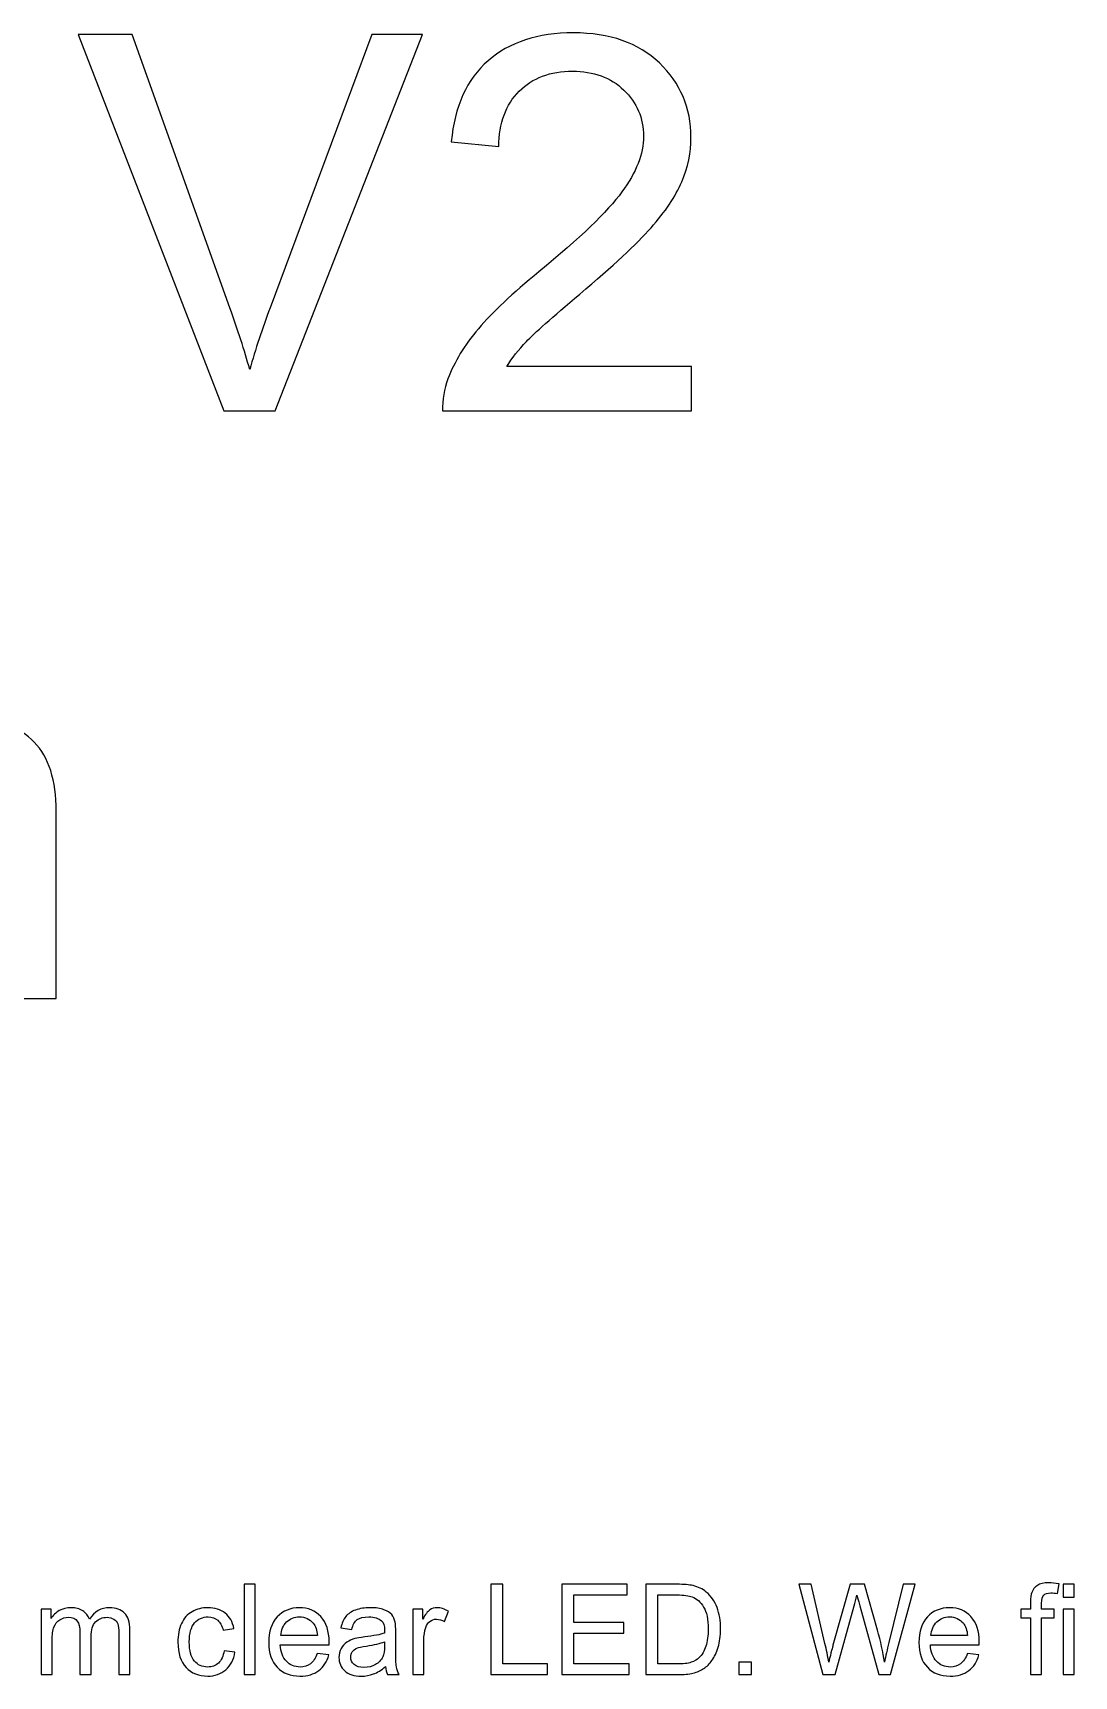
# Model space of a CAD drawing. Header units: centimetres. Extents: x -24.8 to 34.2, y -10 to 25.5.
# Drawn here: x 17.84 to 24.82, y 14.44 to 25.46 of the extents above; entities that cross this region are included whole.
import ezdxf

# ---------------------------------------------------------------- set-up
doc = ezdxf.new("R2010")
doc.units = ezdxf.units.CM
doc.header["$MEASUREMENT"] = 0
doc.layers.add('Layer 1', color=7, linetype='Continuous')

msp = doc.modelspace()

# ---------------------------------------------------------------- linework, layer by layer
at = {"layer": 'Layer 1', "color": 250}
for points, knots in [([(22.2525, 23.22399), (22.2525, 23.22399), (22.2525, 22.92589), (22.2525, 22.92589), (22.2525, 22.92589), (22.2525, 22.92589), (20.58328, 22.92589), (20.58328, 22.92589), (20.58328, 22.92589), (20.58093, 23.00056), (20.59269, 23.07229), (20.61914, 23.14108), (20.61914, 23.14108), (20.66148, 23.25515), (20.72968, 23.36686), (20.82317, 23.4774), (20.82317, 23.4774), (20.91724, 23.58735), (21.05247, 23.71493), (21.22886, 23.85957), (21.22886, 23.85957), (21.50344, 24.08476), (21.68923, 24.26291), (21.78566, 24.39462), (21.78566, 24.39462), (21.88209, 24.52573), (21.9303, 24.65038), (21.9303, 24.76739), (21.9303, 24.76739), (21.9303, 24.89027), (21.8862, 24.99375), (21.7986, 25.07842), (21.7986, 25.07842), (21.7104, 25.1625), (21.59575, 25.20483), (21.45464, 25.20483), (21.45464, 25.20483), (21.3053, 25.20483), (21.18594, 25.16014), (21.09657, 25.07019), (21.09657, 25.07019), (21.00661, 24.98082), (20.96134, 24.85676), (20.96016, 24.69859), (20.96016, 24.69859), (20.96016, 24.69859), (20.64149, 24.73093), (20.64149, 24.73093), (20.64149, 24.73093), (20.66324, 24.96906), (20.74556, 25.15015), (20.88784, 25.2748), (20.88784, 25.2748), (21.03013, 25.39944), (21.22181, 25.46177), (21.46169, 25.46177), (21.46169, 25.46177), (21.70393, 25.46177), (21.89561, 25.39415), (22.03672, 25.2601), (22.03672, 25.2601), (22.17842, 25.12545), (22.24897, 24.95906), (22.24897, 24.76033), (22.24897, 24.76033), (22.24897, 24.6592), (22.2284, 24.55984), (22.18665, 24.46223), (22.18665, 24.46223), (22.14549, 24.36463), (22.0767, 24.26174), (21.98086, 24.15414), (21.98086, 24.15414), (21.88503, 24.04596), (21.72569, 23.89779), (21.50285, 23.70964), (21.50285, 23.70964), (21.31706, 23.55325), (21.1977, 23.44741), (21.14478, 23.39156), (21.14478, 23.39156), (21.09187, 23.33629), (21.04836, 23.28043), (21.01367, 23.22399), (21.01367, 23.22399), (21.01367, 23.22399), (22.2525, 23.22399), (22.2525, 23.22399)], [0, 0, 0, 0, 0.04545455, 0.04545455, 0.04545455, 0.04545455, 0.09090909, 0.09090909, 0.09090909, 0.09090909, 0.13636364, 0.13636364, 0.13636364, 0.13636364, 0.18181818, 0.18181818, 0.18181818, 0.18181818, 0.22727273, 0.22727273, 0.22727273, 0.22727273, 0.27272727, 0.27272727, 0.27272727, 0.27272727, 0.31818182, 0.31818182, 0.31818182, 0.31818182, 0.36363636, 0.36363636, 0.36363636, 0.36363636, 0.40909091, 0.40909091, 0.40909091, 0.40909091, 0.45454545, 0.45454545, 0.45454545, 0.45454545, 0.5, 0.5, 0.5, 0.5, 0.54545455, 0.54545455, 0.54545455, 0.54545455, 0.59090909, 0.59090909, 0.59090909, 0.59090909, 0.63636364, 0.63636364, 0.63636364, 0.63636364, 0.68181818, 0.68181818, 0.68181818, 0.68181818, 0.72727273, 0.72727273, 0.72727273, 0.72727273, 0.77272727, 0.77272727, 0.77272727, 0.77272727, 0.81818182, 0.81818182, 0.81818182, 0.81818182, 0.86363636, 0.86363636, 0.86363636, 0.86363636, 0.90909091, 0.90909091, 0.90909091, 0.90909091, 0.95454545, 0.95454545, 0.95454545, 0.95454545, 1, 1, 1, 1]), ([(19.11691, 22.92589), (19.11691, 22.92589), (18.13854, 25.45119), (18.13854, 25.45119), (18.13854, 25.45119), (18.13854, 25.45119), (18.50072, 25.45119), (18.50072, 25.45119), (18.50072, 25.45119), (18.50072, 25.45119), (19.15689, 23.61674), (19.15689, 23.61674), (19.15689, 23.61674), (19.2098, 23.46975), (19.2539, 23.33158), (19.28918, 23.20341), (19.28918, 23.20341), (19.32857, 23.34099), (19.37384, 23.47857), (19.42559, 23.61674), (19.42559, 23.61674), (19.42559, 23.61674), (20.10762, 25.45119), (20.10762, 25.45119), (20.10762, 25.45119), (20.10762, 25.45119), (20.44864, 25.45119), (20.44864, 25.45119), (20.44864, 25.45119), (20.44864, 25.45119), (19.45969, 22.92589), (19.45969, 22.92589), (19.45969, 22.92589), (19.45969, 22.92589), (19.11691, 22.92589), (19.11691, 22.92589)], [0, 0, 0, 0, 0.11111111, 0.11111111, 0.11111111, 0.11111111, 0.22222222, 0.22222222, 0.22222222, 0.22222222, 0.33333333, 0.33333333, 0.33333333, 0.33333333, 0.44444444, 0.44444444, 0.44444444, 0.44444444, 0.55555556, 0.55555556, 0.55555556, 0.55555556, 0.66666667, 0.66666667, 0.66666667, 0.66666667, 0.77777778, 0.77777778, 0.77777778, 0.77777778, 0.88888889, 0.88888889, 0.88888889, 0.88888889, 1, 1, 1, 1]), ([(15.51299, 18.98478), (15.51299, 18.98478), (15.51299, 20.81393), (15.51299, 20.81393), (15.51299, 20.81393), (15.51299, 20.81393), (15.78992, 20.81393), (15.78992, 20.81393), (15.78992, 20.81393), (15.78992, 20.81393), (15.78992, 20.55758), (15.78992, 20.55758), (15.78992, 20.55758), (15.84754, 20.64695), (15.92398, 20.71927), (16.01923, 20.77336), (16.01923, 20.77336), (16.11448, 20.82804), (16.22325, 20.85567), (16.34496, 20.85567), (16.34496, 20.85567), (16.48019, 20.85567), (16.59131, 20.82745), (16.67774, 20.77101), (16.67774, 20.77101), (16.76476, 20.71456), (16.82591, 20.63636), (16.86119, 20.53523), (16.86119, 20.53523), (17.00642, 20.74866), (17.19456, 20.85567), (17.42622, 20.85567), (17.42622, 20.85567), (17.6079, 20.85567), (17.74725, 20.80511), (17.84485, 20.70457), (17.84485, 20.70457), (17.94245, 20.60403), (17.99125, 20.44939), (17.99125, 20.24067), (17.99125, 20.24067), (17.99125, 20.24067), (17.99125, 18.98478), (17.99125, 18.98478), (17.99125, 18.98478), (17.99125, 18.98478), (17.68316, 18.98478), (17.68316, 18.98478), (17.68316, 18.98478), (17.68316, 18.98478), (17.68316, 20.13718), (17.68316, 20.13718), (17.68316, 20.13718), (17.68316, 20.26124), (17.67316, 20.35061), (17.65317, 20.4053), (17.65317, 20.4053), (17.63259, 20.45939), (17.59614, 20.50348), (17.54381, 20.537), (17.54381, 20.537), (17.4909, 20.56992), (17.42857, 20.58698), (17.35743, 20.58698), (17.35743, 20.58698), (17.22866, 20.58698), (17.12224, 20.54405), (17.03699, 20.45821), (17.03699, 20.45821), (16.95232, 20.37296), (16.9094, 20.23596), (16.9094, 20.04781), (16.9094, 20.04781), (16.9094, 20.04781), (16.9094, 18.98478), (16.9094, 18.98478), (16.9094, 18.98478), (16.9094, 18.98478), (16.59955, 18.98478), (16.59955, 18.98478), (16.59955, 18.98478), (16.59955, 18.98478), (16.59955, 20.17305), (16.59955, 20.17305), (16.59955, 20.17305), (16.59955, 20.31122), (16.57426, 20.4147), (16.5237, 20.48349), (16.5237, 20.48349), (16.47313, 20.55229), (16.39082, 20.58698), (16.27558, 20.58698), (16.27558, 20.58698), (16.18856, 20.58698), (16.10801, 20.56405), (16.03393, 20.5176), (16.03393, 20.5176), (15.95984, 20.47174), (15.90575, 20.40471), (15.87283, 20.31651), (15.87283, 20.31651), (15.83931, 20.22773), (15.82285, 20.10014), (15.82285, 19.93375), (15.82285, 19.93375), (15.82285, 19.93375), (15.82285, 18.98478), (15.82285, 18.98478), (15.82285, 18.98478), (15.82285, 18.98478), (15.51299, 18.98478), (15.51299, 18.98478)], [0, 0, 0, 0, 0.03571429, 0.03571429, 0.03571429, 0.03571429, 0.07142857, 0.07142857, 0.07142857, 0.07142857, 0.10714286, 0.10714286, 0.10714286, 0.10714286, 0.14285714, 0.14285714, 0.14285714, 0.14285714, 0.17857143, 0.17857143, 0.17857143, 0.17857143, 0.21428571, 0.21428571, 0.21428571, 0.21428571, 0.25, 0.25, 0.25, 0.25, 0.28571429, 0.28571429, 0.28571429, 0.28571429, 0.32142857, 0.32142857, 0.32142857, 0.32142857, 0.35714286, 0.35714286, 0.35714286, 0.35714286, 0.39285714, 0.39285714, 0.39285714, 0.39285714, 0.42857143, 0.42857143, 0.42857143, 0.42857143, 0.46428571, 0.46428571, 0.46428571, 0.46428571, 0.5, 0.5, 0.5, 0.5, 0.53571429, 0.53571429, 0.53571429, 0.53571429, 0.57142857, 0.57142857, 0.57142857, 0.57142857, 0.60714286, 0.60714286, 0.60714286, 0.60714286, 0.64285714, 0.64285714, 0.64285714, 0.64285714, 0.67857143, 0.67857143, 0.67857143, 0.67857143, 0.71428571, 0.71428571, 0.71428571, 0.71428571, 0.75, 0.75, 0.75, 0.75, 0.78571429, 0.78571429, 0.78571429, 0.78571429, 0.82142857, 0.82142857, 0.82142857, 0.82142857, 0.85714286, 0.85714286, 0.85714286, 0.85714286, 0.89285714, 0.89285714, 0.89285714, 0.89285714, 0.92857143, 0.92857143, 0.92857143, 0.92857143, 0.96428571, 0.96428571, 0.96428571, 0.96428571, 1, 1, 1, 1]), ([(19.25245, 14.44979), (19.25245, 14.44979), (19.25245, 15.05586), (19.25245, 15.05586), (19.25245, 15.05586), (19.25245, 15.05586), (19.32681, 15.05586), (19.32681, 15.05586), (19.32681, 15.05586), (19.32681, 15.05586), (19.32681, 14.44979), (19.32681, 14.44979), (19.32681, 14.44979), (19.32681, 14.44979), (19.25245, 14.44979), (19.25245, 14.44979)], [0, 0, 0, 0, 0.25, 0.25, 0.25, 0.25, 0.5, 0.5, 0.5, 0.5, 0.75, 0.75, 0.75, 0.75, 1, 1, 1, 1]), ([(20.90724, 14.44979), (20.90724, 14.44979), (20.90724, 15.05586), (20.90724, 15.05586), (20.90724, 15.05586), (20.90724, 15.05586), (20.98753, 15.05586), (20.98753, 15.05586), (20.98753, 15.05586), (20.98753, 15.05586), (20.98753, 14.52133), (20.98753, 14.52133), (20.98753, 14.52133), (20.98753, 14.52133), (21.28598, 14.52133), (21.28598, 14.52133), (21.28598, 14.52133), (21.28598, 14.52133), (21.28598, 14.44979), (21.28598, 14.44979), (21.28598, 14.44979), (21.28598, 14.44979), (20.90724, 14.44979), (20.90724, 14.44979)], [0, 0, 0, 0, 0.16666667, 0.16666667, 0.16666667, 0.16666667, 0.33333333, 0.33333333, 0.33333333, 0.33333333, 0.5, 0.5, 0.5, 0.5, 0.66666667, 0.66666667, 0.66666667, 0.66666667, 0.83333333, 0.83333333, 0.83333333, 0.83333333, 1, 1, 1, 1]), ([(21.3832, 14.44979), (21.3832, 14.44979), (21.3832, 15.05586), (21.3832, 15.05586), (21.3832, 15.05586), (21.3832, 15.05586), (21.82134, 15.05586), (21.82134, 15.05586), (21.82134, 15.05586), (21.82134, 15.05586), (21.82134, 14.98431), (21.82134, 14.98431), (21.82134, 14.98431), (21.82134, 14.98431), (21.46335, 14.98431), (21.46335, 14.98431), (21.46335, 14.98431), (21.46335, 14.98431), (21.46335, 14.79876), (21.46335, 14.79876), (21.46335, 14.79876), (21.46335, 14.79876), (21.79863, 14.79876), (21.79863, 14.79876), (21.79863, 14.79876), (21.79863, 14.79876), (21.79863, 14.72764), (21.79863, 14.72764), (21.79863, 14.72764), (21.79863, 14.72764), (21.46335, 14.72764), (21.46335, 14.72764), (21.46335, 14.72764), (21.46335, 14.72764), (21.46335, 14.52133), (21.46335, 14.52133), (21.46335, 14.52133), (21.46335, 14.52133), (21.83545, 14.52133), (21.83545, 14.52133), (21.83545, 14.52133), (21.83545, 14.52133), (21.83545, 14.44979), (21.83545, 14.44979), (21.83545, 14.44979), (21.83545, 14.44979), (21.3832, 14.44979), (21.3832, 14.44979)], [0, 0, 0, 0, 0.08333333, 0.08333333, 0.08333333, 0.08333333, 0.16666667, 0.16666667, 0.16666667, 0.16666667, 0.25, 0.25, 0.25, 0.25, 0.33333333, 0.33333333, 0.33333333, 0.33333333, 0.41666667, 0.41666667, 0.41666667, 0.41666667, 0.5, 0.5, 0.5, 0.5, 0.58333333, 0.58333333, 0.58333333, 0.58333333, 0.66666667, 0.66666667, 0.66666667, 0.66666667, 0.75, 0.75, 0.75, 0.75, 0.83333333, 0.83333333, 0.83333333, 0.83333333, 0.91666667, 0.91666667, 0.91666667, 0.91666667, 1, 1, 1, 1]), ([(21.94622, 14.44979), (21.94622, 14.44979), (21.94622, 15.05586), (21.94622, 15.05586), (21.94622, 15.05586), (21.94622, 15.05586), (22.15493, 15.05586), (22.15493, 15.05586), (22.15493, 15.05586), (22.20206, 15.05586), (22.23804, 15.05289), (22.26287, 15.04711), (22.26287, 15.04711), (22.29759, 15.03921), (22.32722, 15.02467), (22.35177, 15.00379), (22.35177, 15.00379), (22.38366, 14.97669), (22.40765, 14.94226), (22.42346, 14.90021), (22.42346, 14.90021), (22.4394, 14.85816), (22.44731, 14.81018), (22.44731, 14.75614), (22.44731, 14.75614), (22.44731, 14.71014), (22.44194, 14.66936), (22.43108, 14.6338), (22.43108, 14.6338), (22.42035, 14.59824), (22.40667, 14.56875), (22.38973, 14.54546), (22.38973, 14.54546), (22.37294, 14.52218), (22.3546, 14.50384), (22.33456, 14.49057), (22.33456, 14.49057), (22.31466, 14.47717), (22.29053, 14.46701), (22.26231, 14.46009), (22.26231, 14.46009), (22.23395, 14.45318), (22.20149, 14.44979), (22.16494, 14.44979), (22.16494, 14.44979), (22.16494, 14.44979), (21.94622, 14.44979), (21.94622, 14.44979)], [0, 0, 0, 0, 0.08333333, 0.08333333, 0.08333333, 0.08333333, 0.16666667, 0.16666667, 0.16666667, 0.16666667, 0.25, 0.25, 0.25, 0.25, 0.33333333, 0.33333333, 0.33333333, 0.33333333, 0.41666667, 0.41666667, 0.41666667, 0.41666667, 0.5, 0.5, 0.5, 0.5, 0.58333333, 0.58333333, 0.58333333, 0.58333333, 0.66666667, 0.66666667, 0.66666667, 0.66666667, 0.75, 0.75, 0.75, 0.75, 0.83333333, 0.83333333, 0.83333333, 0.83333333, 0.91666667, 0.91666667, 0.91666667, 0.91666667, 1, 1, 1, 1]), ([(23.13395, 14.44979), (23.13395, 14.44979), (22.97308, 15.05586), (22.97308, 15.05586), (22.97308, 15.05586), (22.97308, 15.05586), (23.05535, 15.05586), (23.05535, 15.05586), (23.05535, 15.05586), (23.05535, 15.05586), (23.14763, 14.65863), (23.14763, 14.65863), (23.14763, 14.65863), (23.15751, 14.61701), (23.16598, 14.57566), (23.17318, 14.5346), (23.17318, 14.5346), (23.1887, 14.59937), (23.19773, 14.63662), (23.20055, 14.64664), (23.20055, 14.64664), (23.20055, 14.64664), (23.31584, 15.05586), (23.31584, 15.05586), (23.31584, 15.05586), (23.31584, 15.05586), (23.41264, 15.05586), (23.41264, 15.05586), (23.41264, 15.05586), (23.41264, 15.05586), (23.49942, 14.74908), (23.49942, 14.74908), (23.49942, 14.74908), (23.52115, 14.67303), (23.53682, 14.60148), (23.54655, 14.5346), (23.54655, 14.5346), (23.55417, 14.57284), (23.56433, 14.61686), (23.57675, 14.66639), (23.57675, 14.66639), (23.57675, 14.66639), (23.67172, 15.05586), (23.67172, 15.05586), (23.67172, 15.05586), (23.67172, 15.05586), (23.75243, 15.05586), (23.75243, 15.05586), (23.75243, 15.05586), (23.75243, 15.05586), (23.5862, 14.44979), (23.5862, 14.44979), (23.5862, 14.44979), (23.5862, 14.44979), (23.50888, 14.44979), (23.50888, 14.44979), (23.50888, 14.44979), (23.50888, 14.44979), (23.38117, 14.9115), (23.38117, 14.9115), (23.38117, 14.9115), (23.37045, 14.95017), (23.3641, 14.97387), (23.36212, 14.98262), (23.36212, 14.98262), (23.35577, 14.95482), (23.34984, 14.93112), (23.34434, 14.9115), (23.34434, 14.9115), (23.34434, 14.9115), (23.21579, 14.44979), (23.21579, 14.44979), (23.21579, 14.44979), (23.21579, 14.44979), (23.13395, 14.44979), (23.13395, 14.44979)], [0, 0, 0, 0, 0.05263158, 0.05263158, 0.05263158, 0.05263158, 0.10526316, 0.10526316, 0.10526316, 0.10526316, 0.15789474, 0.15789474, 0.15789474, 0.15789474, 0.21052632, 0.21052632, 0.21052632, 0.21052632, 0.26315789, 0.26315789, 0.26315789, 0.26315789, 0.31578947, 0.31578947, 0.31578947, 0.31578947, 0.36842105, 0.36842105, 0.36842105, 0.36842105, 0.42105263, 0.42105263, 0.42105263, 0.42105263, 0.47368421, 0.47368421, 0.47368421, 0.47368421, 0.52631579, 0.52631579, 0.52631579, 0.52631579, 0.57894737, 0.57894737, 0.57894737, 0.57894737, 0.63157895, 0.63157895, 0.63157895, 0.63157895, 0.68421053, 0.68421053, 0.68421053, 0.68421053, 0.73684211, 0.73684211, 0.73684211, 0.73684211, 0.78947368, 0.78947368, 0.78947368, 0.78947368, 0.84210526, 0.84210526, 0.84210526, 0.84210526, 0.89473684, 0.89473684, 0.89473684, 0.89473684, 0.94736842, 0.94736842, 0.94736842, 0.94736842, 1, 1, 1, 1]), ([(24.52628, 14.44979), (24.52628, 14.44979), (24.52628, 14.83093), (24.52628, 14.83093), (24.52628, 14.83093), (24.52628, 14.83093), (24.46066, 14.83093), (24.46066, 14.83093), (24.46066, 14.83093), (24.46066, 14.83093), (24.46066, 14.88878), (24.46066, 14.88878), (24.46066, 14.88878), (24.46066, 14.88878), (24.52628, 14.88878), (24.52628, 14.88878), (24.52628, 14.88878), (24.52628, 14.88878), (24.52628, 14.93549), (24.52628, 14.93549), (24.52628, 14.93549), (24.52628, 14.96498), (24.52896, 14.987), (24.53418, 15.00125), (24.53418, 15.00125), (24.54138, 15.02058), (24.55394, 15.03624), (24.572, 15.04824), (24.572, 15.04824), (24.59006, 15.06023), (24.61532, 15.06616), (24.64792, 15.06616), (24.64792, 15.06616), (24.6688, 15.06616), (24.69194, 15.06376), (24.71734, 15.05868), (24.71734, 15.05868), (24.71734, 15.05868), (24.70619, 14.99377), (24.70619, 14.99377), (24.70619, 14.99377), (24.69081, 14.99659), (24.67614, 14.998), (24.66231, 14.998), (24.66231, 14.998), (24.63973, 14.998), (24.62379, 14.9932), (24.61447, 14.98347), (24.61447, 14.98347), (24.60502, 14.97387), (24.60036, 14.95581), (24.60036, 14.92928), (24.60036, 14.92928), (24.60036, 14.92928), (24.60036, 14.88878), (24.60036, 14.88878), (24.60036, 14.88878), (24.60036, 14.88878), (24.68587, 14.88878), (24.68587, 14.88878), (24.68587, 14.88878), (24.68587, 14.88878), (24.68587, 14.83093), (24.68587, 14.83093), (24.68587, 14.83093), (24.68587, 14.83093), (24.60036, 14.83093), (24.60036, 14.83093), (24.60036, 14.83093), (24.60036, 14.83093), (24.60036, 14.44979), (24.60036, 14.44979), (24.60036, 14.44979), (24.60036, 14.44979), (24.52628, 14.44979), (24.52628, 14.44979)], [0, 0, 0, 0, 0.05263158, 0.05263158, 0.05263158, 0.05263158, 0.10526316, 0.10526316, 0.10526316, 0.10526316, 0.15789474, 0.15789474, 0.15789474, 0.15789474, 0.21052632, 0.21052632, 0.21052632, 0.21052632, 0.26315789, 0.26315789, 0.26315789, 0.26315789, 0.31578947, 0.31578947, 0.31578947, 0.31578947, 0.36842105, 0.36842105, 0.36842105, 0.36842105, 0.42105263, 0.42105263, 0.42105263, 0.42105263, 0.47368421, 0.47368421, 0.47368421, 0.47368421, 0.52631579, 0.52631579, 0.52631579, 0.52631579, 0.57894737, 0.57894737, 0.57894737, 0.57894737, 0.63157895, 0.63157895, 0.63157895, 0.63157895, 0.68421053, 0.68421053, 0.68421053, 0.68421053, 0.73684211, 0.73684211, 0.73684211, 0.73684211, 0.78947368, 0.78947368, 0.78947368, 0.78947368, 0.84210526, 0.84210526, 0.84210526, 0.84210526, 0.89473684, 0.89473684, 0.89473684, 0.89473684, 0.94736842, 0.94736842, 0.94736842, 0.94736842, 1, 1, 1, 1]), ([(24.74415, 14.9702), (24.74415, 14.9702), (24.74415, 15.05586), (24.74415, 15.05586), (24.74415, 15.05586), (24.74415, 15.05586), (24.81866, 15.05586), (24.81866, 15.05586), (24.81866, 15.05586), (24.81866, 15.05586), (24.81866, 14.9702), (24.81866, 14.9702), (24.81866, 14.9702), (24.81866, 14.9702), (24.74415, 14.9702), (24.74415, 14.9702)], [0, 0, 0, 0, 0.25, 0.25, 0.25, 0.25, 0.5, 0.5, 0.5, 0.5, 0.75, 0.75, 0.75, 0.75, 1, 1, 1, 1]), ([(17.89031, 14.44979), (17.89031, 14.44979), (17.89031, 14.88878), (17.89031, 14.88878), (17.89031, 14.88878), (17.89031, 14.88878), (17.95677, 14.88878), (17.95677, 14.88878), (17.95677, 14.88878), (17.95677, 14.88878), (17.95677, 14.82726), (17.95677, 14.82726), (17.95677, 14.82726), (17.9706, 14.84871), (17.98895, 14.86606), (18.01181, 14.87905), (18.01181, 14.87905), (18.03467, 14.89217), (18.06077, 14.8988), (18.08998, 14.8988), (18.08998, 14.8988), (18.12244, 14.8988), (18.14911, 14.89203), (18.16985, 14.87848), (18.16985, 14.87848), (18.19073, 14.86494), (18.20541, 14.84617), (18.21387, 14.8219), (18.21387, 14.8219), (18.24873, 14.87312), (18.29388, 14.8988), (18.34948, 14.8988), (18.34948, 14.8988), (18.39308, 14.8988), (18.42653, 14.88667), (18.44995, 14.86254), (18.44995, 14.86254), (18.47338, 14.83841), (18.48509, 14.8013), (18.48509, 14.7512), (18.48509, 14.7512), (18.48509, 14.7512), (18.48509, 14.44979), (18.48509, 14.44979), (18.48509, 14.44979), (18.48509, 14.44979), (18.41115, 14.44979), (18.41115, 14.44979), (18.41115, 14.44979), (18.41115, 14.44979), (18.41115, 14.72637), (18.41115, 14.72637), (18.41115, 14.72637), (18.41115, 14.75614), (18.40875, 14.77759), (18.40395, 14.79071), (18.40395, 14.79071), (18.39901, 14.80369), (18.39026, 14.81428), (18.3777, 14.82232), (18.3777, 14.82232), (18.365, 14.83022), (18.35005, 14.83431), (18.33297, 14.83431), (18.33297, 14.83431), (18.30207, 14.83431), (18.27653, 14.82401), (18.25607, 14.80341), (18.25607, 14.80341), (18.23575, 14.78295), (18.22545, 14.75007), (18.22545, 14.70492), (18.22545, 14.70492), (18.22545, 14.70492), (18.22545, 14.44979), (18.22545, 14.44979), (18.22545, 14.44979), (18.22545, 14.44979), (18.15108, 14.44979), (18.15108, 14.44979), (18.15108, 14.44979), (18.15108, 14.44979), (18.15108, 14.73497), (18.15108, 14.73497), (18.15108, 14.73497), (18.15108, 14.76813), (18.14501, 14.79297), (18.13288, 14.80948), (18.13288, 14.80948), (18.12074, 14.82599), (18.10099, 14.83431), (18.07333, 14.83431), (18.07333, 14.83431), (18.05244, 14.83431), (18.03311, 14.82881), (18.01533, 14.81766), (18.01533, 14.81766), (17.99755, 14.80666), (17.98457, 14.79057), (17.97667, 14.7694), (17.97667, 14.7694), (17.96863, 14.7481), (17.96467, 14.71748), (17.96467, 14.67754), (17.96467, 14.67754), (17.96467, 14.67754), (17.96467, 14.44979), (17.96467, 14.44979), (17.96467, 14.44979), (17.96467, 14.44979), (17.89031, 14.44979), (17.89031, 14.44979)], [0, 0, 0, 0, 0.03571429, 0.03571429, 0.03571429, 0.03571429, 0.07142857, 0.07142857, 0.07142857, 0.07142857, 0.10714286, 0.10714286, 0.10714286, 0.10714286, 0.14285714, 0.14285714, 0.14285714, 0.14285714, 0.17857143, 0.17857143, 0.17857143, 0.17857143, 0.21428571, 0.21428571, 0.21428571, 0.21428571, 0.25, 0.25, 0.25, 0.25, 0.28571429, 0.28571429, 0.28571429, 0.28571429, 0.32142857, 0.32142857, 0.32142857, 0.32142857, 0.35714286, 0.35714286, 0.35714286, 0.35714286, 0.39285714, 0.39285714, 0.39285714, 0.39285714, 0.42857143, 0.42857143, 0.42857143, 0.42857143, 0.46428571, 0.46428571, 0.46428571, 0.46428571, 0.5, 0.5, 0.5, 0.5, 0.53571429, 0.53571429, 0.53571429, 0.53571429, 0.57142857, 0.57142857, 0.57142857, 0.57142857, 0.60714286, 0.60714286, 0.60714286, 0.60714286, 0.64285714, 0.64285714, 0.64285714, 0.64285714, 0.67857143, 0.67857143, 0.67857143, 0.67857143, 0.71428571, 0.71428571, 0.71428571, 0.71428571, 0.75, 0.75, 0.75, 0.75, 0.78571429, 0.78571429, 0.78571429, 0.78571429, 0.82142857, 0.82142857, 0.82142857, 0.82142857, 0.85714286, 0.85714286, 0.85714286, 0.85714286, 0.89285714, 0.89285714, 0.89285714, 0.89285714, 0.92857143, 0.92857143, 0.92857143, 0.92857143, 0.96428571, 0.96428571, 0.96428571, 0.96428571, 1, 1, 1, 1]), ([(19.11726, 14.61066), (19.11726, 14.61066), (19.19036, 14.60106), (19.19036, 14.60106), (19.19036, 14.60106), (19.18246, 14.55068), (19.16199, 14.51117), (19.12898, 14.48267), (19.12898, 14.48267), (19.0961, 14.45416), (19.0556, 14.43991), (19.00762, 14.43991), (19.00762, 14.43991), (18.94765, 14.43991), (18.89925, 14.45953), (18.86284, 14.49876), (18.86284, 14.49876), (18.82629, 14.53798), (18.80795, 14.59429), (18.80795, 14.66766), (18.80795, 14.66766), (18.80795, 14.71508), (18.81585, 14.75656), (18.83152, 14.79212), (18.83152, 14.79212), (18.84732, 14.82768), (18.87117, 14.85435), (18.90334, 14.87213), (18.90334, 14.87213), (18.93537, 14.88991), (18.97037, 14.8988), (19.00804, 14.8988), (19.00804, 14.8988), (19.05574, 14.8988), (19.09483, 14.88667), (19.12502, 14.86254), (19.12502, 14.86254), (19.15536, 14.83841), (19.17484, 14.80426), (19.18344, 14.75981), (19.18344, 14.75981), (19.18344, 14.75981), (19.11105, 14.74866), (19.11105, 14.74866), (19.11105, 14.74866), (19.10414, 14.77815), (19.092, 14.80031), (19.07451, 14.81526), (19.07451, 14.81526), (19.05701, 14.83008), (19.03584, 14.83756), (19.01101, 14.83756), (19.01101, 14.83756), (18.97347, 14.83756), (18.94299, 14.82415), (18.91957, 14.7972), (18.91957, 14.7972), (18.89614, 14.77039), (18.88443, 14.72792), (18.88443, 14.66978), (18.88443, 14.66978), (18.88443, 14.6108), (18.89572, 14.5679), (18.91844, 14.54109), (18.91844, 14.54109), (18.94102, 14.51442), (18.97051, 14.50101), (19.00691, 14.50101), (19.00691, 14.50101), (19.03612, 14.50101), (19.0604, 14.51004), (19.08001, 14.52796), (19.08001, 14.52796), (19.09962, 14.54589), (19.11204, 14.5734), (19.11726, 14.61066)], [0, 0, 0, 0, 0.05263158, 0.05263158, 0.05263158, 0.05263158, 0.10526316, 0.10526316, 0.10526316, 0.10526316, 0.15789474, 0.15789474, 0.15789474, 0.15789474, 0.21052632, 0.21052632, 0.21052632, 0.21052632, 0.26315789, 0.26315789, 0.26315789, 0.26315789, 0.31578947, 0.31578947, 0.31578947, 0.31578947, 0.36842105, 0.36842105, 0.36842105, 0.36842105, 0.42105263, 0.42105263, 0.42105263, 0.42105263, 0.47368421, 0.47368421, 0.47368421, 0.47368421, 0.52631579, 0.52631579, 0.52631579, 0.52631579, 0.57894737, 0.57894737, 0.57894737, 0.57894737, 0.63157895, 0.63157895, 0.63157895, 0.63157895, 0.68421053, 0.68421053, 0.68421053, 0.68421053, 0.73684211, 0.73684211, 0.73684211, 0.73684211, 0.78947368, 0.78947368, 0.78947368, 0.78947368, 0.84210526, 0.84210526, 0.84210526, 0.84210526, 0.89473684, 0.89473684, 0.89473684, 0.89473684, 0.94736842, 0.94736842, 0.94736842, 0.94736842, 1, 1, 1, 1]), ([(19.74266, 14.59118), (19.74266, 14.59118), (19.81957, 14.58173), (19.81957, 14.58173), (19.81957, 14.58173), (19.80743, 14.53671), (19.785, 14.50186), (19.75226, 14.47702), (19.75226, 14.47702), (19.71938, 14.45233), (19.67747, 14.43991), (19.62653, 14.43991), (19.62653, 14.43991), (19.56232, 14.43991), (19.51138, 14.45967), (19.47385, 14.49918), (19.47385, 14.49918), (19.43617, 14.53869), (19.4174, 14.59415), (19.4174, 14.66555), (19.4174, 14.66555), (19.4174, 14.73949), (19.43645, 14.79678), (19.47441, 14.83756), (19.47441, 14.83756), (19.51251, 14.87834), (19.56176, 14.8988), (19.62244, 14.8988), (19.62244, 14.8988), (19.68114, 14.8988), (19.72912, 14.87876), (19.76623, 14.83883), (19.76623, 14.83883), (19.80348, 14.7989), (19.82211, 14.74259), (19.82211, 14.6702), (19.82211, 14.6702), (19.82211, 14.66569), (19.82197, 14.65906), (19.82168, 14.65031), (19.82168, 14.65031), (19.82168, 14.65031), (19.49431, 14.65031), (19.49431, 14.65031), (19.49431, 14.65031), (19.49699, 14.60205), (19.51068, 14.56508), (19.53523, 14.53954), (19.53523, 14.53954), (19.55978, 14.51385), (19.59026, 14.50101), (19.62695, 14.50101), (19.62695, 14.50101), (19.65419, 14.50101), (19.67747, 14.50821), (19.6968, 14.5226), (19.6968, 14.5226), (19.71613, 14.53685), (19.73137, 14.55971), (19.74266, 14.59118)], [0, 0, 0, 0, 0.06666667, 0.06666667, 0.06666667, 0.06666667, 0.13333333, 0.13333333, 0.13333333, 0.13333333, 0.2, 0.2, 0.2, 0.2, 0.26666667, 0.26666667, 0.26666667, 0.26666667, 0.33333333, 0.33333333, 0.33333333, 0.33333333, 0.4, 0.4, 0.4, 0.4, 0.46666667, 0.46666667, 0.46666667, 0.46666667, 0.53333333, 0.53333333, 0.53333333, 0.53333333, 0.6, 0.6, 0.6, 0.6, 0.66666667, 0.66666667, 0.66666667, 0.66666667, 0.73333333, 0.73333333, 0.73333333, 0.73333333, 0.8, 0.8, 0.8, 0.8, 0.86666667, 0.86666667, 0.86666667, 0.86666667, 0.93333333, 0.93333333, 0.93333333, 0.93333333, 1, 1, 1, 1]), ([(20.19957, 14.50398), (20.17192, 14.48055), (20.14539, 14.46404), (20.11999, 14.45431), (20.11999, 14.45431), (20.09445, 14.44471), (20.06707, 14.43991), (20.03786, 14.43991), (20.03786, 14.43991), (19.9896, 14.43991), (19.95263, 14.45162), (19.92667, 14.47519), (19.92667, 14.47519), (19.90084, 14.49876), (19.88786, 14.52895), (19.88786, 14.5655), (19.88786, 14.5655), (19.88786, 14.58709), (19.89266, 14.6067), (19.90254, 14.62448), (19.90254, 14.62448), (19.91227, 14.64226), (19.92511, 14.65652), (19.94092, 14.66724), (19.94092, 14.66724), (19.95686, 14.67796), (19.97464, 14.68615), (19.99454, 14.69165), (19.99454, 14.69165), (20.00907, 14.69546), (20.03109, 14.69927), (20.06058, 14.7028), (20.06058, 14.7028), (20.12069, 14.71), (20.165, 14.71846), (20.19336, 14.72848), (20.19336, 14.72848), (20.19365, 14.73864), (20.19379, 14.74513), (20.19379, 14.74781), (20.19379, 14.74781), (20.19379, 14.77815), (20.18673, 14.7996), (20.17262, 14.81188), (20.17262, 14.81188), (20.15371, 14.82881), (20.12535, 14.83714), (20.08795, 14.83714), (20.08795, 14.83714), (20.05296, 14.83714), (20.02714, 14.83107), (20.01034, 14.81879), (20.01034, 14.81879), (19.99369, 14.80652), (19.98142, 14.78479), (19.97337, 14.7536), (19.97337, 14.7536), (19.97337, 14.7536), (19.9007, 14.76362), (19.9007, 14.76362), (19.9007, 14.76362), (19.90733, 14.79466), (19.9182, 14.81992), (19.9333, 14.83897), (19.9333, 14.83897), (19.9484, 14.85816), (19.97041, 14.87298), (19.99906, 14.88328), (19.99906, 14.88328), (20.0277, 14.89358), (20.06086, 14.8988), (20.09868, 14.8988), (20.09868, 14.8988), (20.13621, 14.8988), (20.16655, 14.89429), (20.18998, 14.88554), (20.18998, 14.88554), (20.2134, 14.87665), (20.23062, 14.86564), (20.24176, 14.85224), (20.24176, 14.85224), (20.25277, 14.83883), (20.26039, 14.82204), (20.26491, 14.80158), (20.26491, 14.80158), (20.26731, 14.78888), (20.26858, 14.76602), (20.26858, 14.733), (20.26858, 14.733), (20.26858, 14.733), (20.26858, 14.6338), (20.26858, 14.6338), (20.26858, 14.6338), (20.26858, 14.56451), (20.27013, 14.52077), (20.27337, 14.50257), (20.27337, 14.50257), (20.27648, 14.48422), (20.28283, 14.46658), (20.29214, 14.44979), (20.29214, 14.44979), (20.29214, 14.44979), (20.21439, 14.44979), (20.21439, 14.44979), (20.21439, 14.44979), (20.20677, 14.46517), (20.20169, 14.48323), (20.19957, 14.50398)], [0, 0, 0, 0, 0.03703704, 0.03703704, 0.03703704, 0.03703704, 0.07407407, 0.07407407, 0.07407407, 0.07407407, 0.11111111, 0.11111111, 0.11111111, 0.11111111, 0.14814815, 0.14814815, 0.14814815, 0.14814815, 0.18518519, 0.18518519, 0.18518519, 0.18518519, 0.22222222, 0.22222222, 0.22222222, 0.22222222, 0.25925926, 0.25925926, 0.25925926, 0.25925926, 0.2962963, 0.2962963, 0.2962963, 0.2962963, 0.33333333, 0.33333333, 0.33333333, 0.33333333, 0.37037037, 0.37037037, 0.37037037, 0.37037037, 0.40740741, 0.40740741, 0.40740741, 0.40740741, 0.44444444, 0.44444444, 0.44444444, 0.44444444, 0.48148148, 0.48148148, 0.48148148, 0.48148148, 0.51851852, 0.51851852, 0.51851852, 0.51851852, 0.55555556, 0.55555556, 0.55555556, 0.55555556, 0.59259259, 0.59259259, 0.59259259, 0.59259259, 0.62962963, 0.62962963, 0.62962963, 0.62962963, 0.66666667, 0.66666667, 0.66666667, 0.66666667, 0.7037037, 0.7037037, 0.7037037, 0.7037037, 0.74074074, 0.74074074, 0.74074074, 0.74074074, 0.77777778, 0.77777778, 0.77777778, 0.77777778, 0.81481481, 0.81481481, 0.81481481, 0.81481481, 0.85185185, 0.85185185, 0.85185185, 0.85185185, 0.88888889, 0.88888889, 0.88888889, 0.88888889, 0.92592593, 0.92592593, 0.92592593, 0.92592593, 0.96296296, 0.96296296, 0.96296296, 0.96296296, 1, 1, 1, 1]), ([(20.38315, 14.44979), (20.38315, 14.44979), (20.38315, 14.88878), (20.38315, 14.88878), (20.38315, 14.88878), (20.38315, 14.88878), (20.45004, 14.88878), (20.45004, 14.88878), (20.45004, 14.88878), (20.45004, 14.88878), (20.45004, 14.82232), (20.45004, 14.82232), (20.45004, 14.82232), (20.46711, 14.85336), (20.48292, 14.87397), (20.49745, 14.88384), (20.49745, 14.88384), (20.51185, 14.89372), (20.52779, 14.8988), (20.54515, 14.8988), (20.54515, 14.8988), (20.57026, 14.8988), (20.59566, 14.89076), (20.62163, 14.87481), (20.62163, 14.87481), (20.62163, 14.87481), (20.59595, 14.80567), (20.59595, 14.80567), (20.59595, 14.80567), (20.57788, 14.81653), (20.55968, 14.8219), (20.54148, 14.8219), (20.54148, 14.8219), (20.52511, 14.8219), (20.51058, 14.81696), (20.49759, 14.80722), (20.49759, 14.80722), (20.48461, 14.79734), (20.47544, 14.7838), (20.46994, 14.76644), (20.46994, 14.76644), (20.46161, 14.74005), (20.45752, 14.71113), (20.45752, 14.67966), (20.45752, 14.67966), (20.45752, 14.67966), (20.45752, 14.44979), (20.45752, 14.44979), (20.45752, 14.44979), (20.45752, 14.44979), (20.38315, 14.44979), (20.38315, 14.44979)], [0, 0, 0, 0, 0.07692308, 0.07692308, 0.07692308, 0.07692308, 0.15384615, 0.15384615, 0.15384615, 0.15384615, 0.23076923, 0.23076923, 0.23076923, 0.23076923, 0.30769231, 0.30769231, 0.30769231, 0.30769231, 0.38461538, 0.38461538, 0.38461538, 0.38461538, 0.46153846, 0.46153846, 0.46153846, 0.46153846, 0.53846154, 0.53846154, 0.53846154, 0.53846154, 0.61538462, 0.61538462, 0.61538462, 0.61538462, 0.69230769, 0.69230769, 0.69230769, 0.69230769, 0.76923077, 0.76923077, 0.76923077, 0.76923077, 0.84615385, 0.84615385, 0.84615385, 0.84615385, 0.92307692, 0.92307692, 0.92307692, 0.92307692, 1, 1, 1, 1]), ([(22.02637, 14.52133), (22.02637, 14.52133), (22.15577, 14.52133), (22.15577, 14.52133), (22.15577, 14.52133), (22.19571, 14.52133), (22.22717, 14.525), (22.24989, 14.53248), (22.24989, 14.53248), (22.27261, 14.53996), (22.29067, 14.5504), (22.30422, 14.56395), (22.30422, 14.56395), (22.32327, 14.58286), (22.33809, 14.60854), (22.34867, 14.64057), (22.34867, 14.64057), (22.35925, 14.67274), (22.36462, 14.71155), (22.36462, 14.75741), (22.36462, 14.75741), (22.36462, 14.82077), (22.35417, 14.86945), (22.33343, 14.90346), (22.33343, 14.90346), (22.31255, 14.93761), (22.28729, 14.96033), (22.25751, 14.9719), (22.25751, 14.9719), (22.23606, 14.98022), (22.20135, 14.98431), (22.1538, 14.98431), (22.1538, 14.98431), (22.1538, 14.98431), (22.02637, 14.98431), (22.02637, 14.98431), (22.02637, 14.98431), (22.02637, 14.98431), (22.02637, 14.52133), (22.02637, 14.52133)], [0, 0, 0, 0, 0.1, 0.1, 0.1, 0.1, 0.2, 0.2, 0.2, 0.2, 0.3, 0.3, 0.3, 0.3, 0.4, 0.4, 0.4, 0.4, 0.5, 0.5, 0.5, 0.5, 0.6, 0.6, 0.6, 0.6, 0.7, 0.7, 0.7, 0.7, 0.8, 0.8, 0.8, 0.8, 0.9, 0.9, 0.9, 0.9, 1, 1, 1, 1]), ([(24.10295, 14.59118), (24.10295, 14.59118), (24.17986, 14.58173), (24.17986, 14.58173), (24.17986, 14.58173), (24.16772, 14.53671), (24.14529, 14.50186), (24.11255, 14.47702), (24.11255, 14.47702), (24.07967, 14.45233), (24.03776, 14.43991), (23.98682, 14.43991), (23.98682, 14.43991), (23.92261, 14.43991), (23.87167, 14.45967), (23.83414, 14.49918), (23.83414, 14.49918), (23.79646, 14.53869), (23.77769, 14.59415), (23.77769, 14.66555), (23.77769, 14.66555), (23.77769, 14.73949), (23.79674, 14.79678), (23.8347, 14.83756), (23.8347, 14.83756), (23.8728, 14.87834), (23.92205, 14.8988), (23.98273, 14.8988), (23.98273, 14.8988), (24.04143, 14.8988), (24.08941, 14.87876), (24.12652, 14.83883), (24.12652, 14.83883), (24.16377, 14.7989), (24.1824, 14.74259), (24.1824, 14.6702), (24.1824, 14.6702), (24.1824, 14.66569), (24.18226, 14.65906), (24.18197, 14.65031), (24.18197, 14.65031), (24.18197, 14.65031), (23.8546, 14.65031), (23.8546, 14.65031), (23.8546, 14.65031), (23.85728, 14.60205), (23.87097, 14.56508), (23.89552, 14.53954), (23.89552, 14.53954), (23.92007, 14.51385), (23.95055, 14.50101), (23.98724, 14.50101), (23.98724, 14.50101), (24.01448, 14.50101), (24.03776, 14.50821), (24.05709, 14.5226), (24.05709, 14.5226), (24.07642, 14.53685), (24.09166, 14.55971), (24.10295, 14.59118)], [0, 0, 0, 0, 0.06666667, 0.06666667, 0.06666667, 0.06666667, 0.13333333, 0.13333333, 0.13333333, 0.13333333, 0.2, 0.2, 0.2, 0.2, 0.26666667, 0.26666667, 0.26666667, 0.26666667, 0.33333333, 0.33333333, 0.33333333, 0.33333333, 0.4, 0.4, 0.4, 0.4, 0.46666667, 0.46666667, 0.46666667, 0.46666667, 0.53333333, 0.53333333, 0.53333333, 0.53333333, 0.6, 0.6, 0.6, 0.6, 0.66666667, 0.66666667, 0.66666667, 0.66666667, 0.73333333, 0.73333333, 0.73333333, 0.73333333, 0.8, 0.8, 0.8, 0.8, 0.86666667, 0.86666667, 0.86666667, 0.86666667, 0.93333333, 0.93333333, 0.93333333, 0.93333333, 1, 1, 1, 1]), ([(24.74415, 14.44979), (24.74415, 14.44979), (24.74415, 14.88878), (24.74415, 14.88878), (24.74415, 14.88878), (24.74415, 14.88878), (24.81866, 14.88878), (24.81866, 14.88878), (24.81866, 14.88878), (24.81866, 14.88878), (24.81866, 14.44979), (24.81866, 14.44979), (24.81866, 14.44979), (24.81866, 14.44979), (24.74415, 14.44979), (24.74415, 14.44979)], [0, 0, 0, 0, 0.25, 0.25, 0.25, 0.25, 0.5, 0.5, 0.5, 0.5, 0.75, 0.75, 0.75, 0.75, 1, 1, 1, 1]), ([(19.4984, 14.71155), (19.4984, 14.71155), (19.74351, 14.71155), (19.74351, 14.71155), (19.74351, 14.71155), (19.74026, 14.74838), (19.73081, 14.77618), (19.71543, 14.79452), (19.71543, 14.79452), (19.69172, 14.82317), (19.66096, 14.83756), (19.62328, 14.83756), (19.62328, 14.83756), (19.58914, 14.83756), (19.56035, 14.82613), (19.53707, 14.80327), (19.53707, 14.80327), (19.51378, 14.78041), (19.50094, 14.74979), (19.4984, 14.71155)], [0, 0, 0, 0, 0.2, 0.2, 0.2, 0.2, 0.4, 0.4, 0.4, 0.4, 0.6, 0.6, 0.6, 0.6, 0.8, 0.8, 0.8, 0.8, 1, 1, 1, 1]), ([(23.85869, 14.71155), (23.85869, 14.71155), (24.1038, 14.71155), (24.1038, 14.71155), (24.1038, 14.71155), (24.10055, 14.74838), (24.0911, 14.77618), (24.07572, 14.79452), (24.07572, 14.79452), (24.05201, 14.82317), (24.02125, 14.83756), (23.98357, 14.83756), (23.98357, 14.83756), (23.94943, 14.83756), (23.92064, 14.82613), (23.89736, 14.80327), (23.89736, 14.80327), (23.87407, 14.78041), (23.86123, 14.74979), (23.85869, 14.71155)], [0, 0, 0, 0, 0.2, 0.2, 0.2, 0.2, 0.4, 0.4, 0.4, 0.4, 0.6, 0.6, 0.6, 0.6, 0.8, 0.8, 0.8, 0.8, 1, 1, 1, 1]), ([(20.19336, 14.6702), (20.16627, 14.65906), (20.12577, 14.64974), (20.07187, 14.64198), (20.07187, 14.64198), (20.04125, 14.63761), (20.01952, 14.63267), (20.00696, 14.62717), (20.00696, 14.62717), (19.99426, 14.62166), (19.98438, 14.61362), (19.97761, 14.60289), (19.97761, 14.60289), (19.97069, 14.59231), (19.96716, 14.5806), (19.96716, 14.56762), (19.96716, 14.56762), (19.96716, 14.54772), (19.97478, 14.53121), (19.98974, 14.51795), (19.98974, 14.51795), (20.0047, 14.50482), (20.02671, 14.49819), (20.05564, 14.49819), (20.05564, 14.49819), (20.08429, 14.49819), (20.10983, 14.5044), (20.13212, 14.51696), (20.13212, 14.51696), (20.15442, 14.52952), (20.17093, 14.54673), (20.18137, 14.56846), (20.18137, 14.56846), (20.18941, 14.58526), (20.19336, 14.61009), (20.19336, 14.64283), (20.19336, 14.64283), (20.19336, 14.64283), (20.19336, 14.6702), (20.19336, 14.6702)], [0, 0, 0, 0, 0.1, 0.1, 0.1, 0.1, 0.2, 0.2, 0.2, 0.2, 0.3, 0.3, 0.3, 0.3, 0.4, 0.4, 0.4, 0.4, 0.5, 0.5, 0.5, 0.5, 0.6, 0.6, 0.6, 0.6, 0.7, 0.7, 0.7, 0.7, 0.8, 0.8, 0.8, 0.8, 0.9, 0.9, 0.9, 0.9, 1, 1, 1, 1]), ([(22.56922, 14.44979), (22.56922, 14.44979), (22.56922, 14.5346), (22.56922, 14.5346), (22.56922, 14.5346), (22.56922, 14.5346), (22.65403, 14.5346), (22.65403, 14.5346), (22.65403, 14.5346), (22.65403, 14.5346), (22.65403, 14.44979), (22.65403, 14.44979), (22.65403, 14.44979), (22.65403, 14.44979), (22.56922, 14.44979), (22.56922, 14.44979)], [0, 0, 0, 0, 0.25, 0.25, 0.25, 0.25, 0.5, 0.5, 0.5, 0.5, 0.75, 0.75, 0.75, 0.75, 1, 1, 1, 1])]:
    msp.add_open_spline(points, degree=3, knots=knots, dxfattribs=at)

doc.saveas('drawing.dxf')
